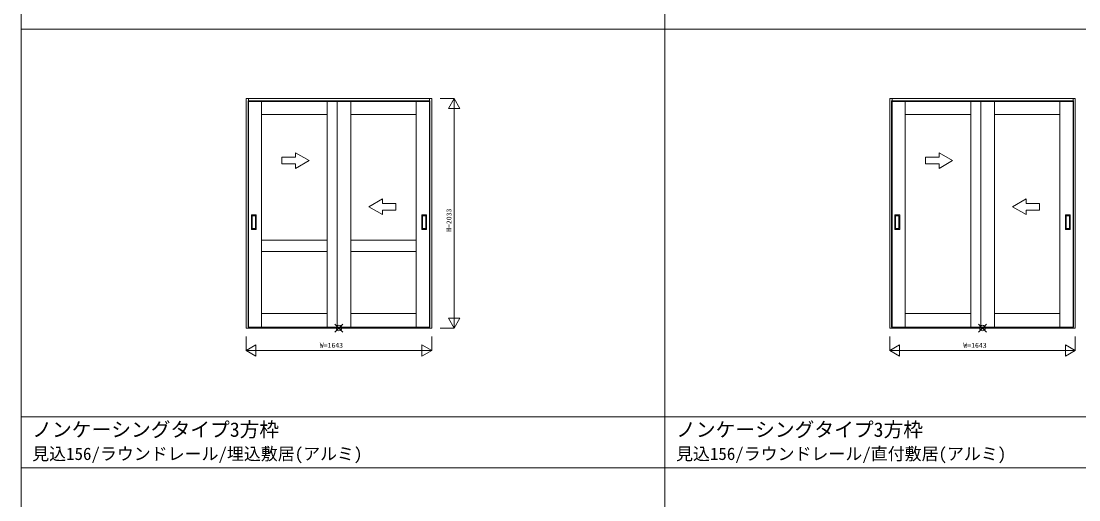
# Model space of a CAD drawing. Units: millimetres, scale not verified. Extents: x -14341 to 14341, y -10000 to 10000.
# Drawn here: x -14341 to -4973, y -4240 to 1 of the extents above; entities that cross this region are included whole.
import ezdxf
from ezdxf.enums import TextEntityAlignment as Align

# ---------------------------------------------------------------- set-up
doc = ezdxf.new("R2010")
doc.units = ezdxf.units.MM
doc.header["$LTSCALE"] = 50
doc.layers.add('0-0_0', color=7, linetype='Continuous')
for name, color, linetype, lineweight in [('0-1_YKK_F1', 7, 'Continuous', 18), ('0-2_YKK_IN', 1, 'Continuous', 18), ('0-3_YKK_A1', 4, 'Continuous', 18), ('0-4_YKK_N1', 2, 'Continuous', 18)]:
    doc.layers.add(name, color=color, linetype=linetype, lineweight=lineweight)
doc.styles.add('ＭＳ ゴシック', font='')
doc.styles.get('ＭＳ ゴシック').set_extended_font_data('MS Gothic')

msp = doc.modelspace()

# ---------------------------------------------------------------- linework, layer by layer
at = {"layer": '0-1_YKK_F1'}
for p, q in [((-14340.51, -10000), (-14340.51, 10000)), ((-8640.51, -10000), (-8640.51, 9500)), ((-14340.51, -70), (14159.49, -70)), ((-14340.51, -3505), (14159.49, -3505)), ((-14340.51, -3955), (14159.49, -3955))]:
    msp.add_line(p, q, dxfattribs=at)
at = {"layer": '0-2_YKK_IN'}
for p, q in [((-11561.22, -2752.86), (-11490.51, -2682.14)), ((-11561.22, -2682.14), (-11490.51, -2752.86)), ((-5861.22, -2752.86), (-5790.51, -2682.14)), ((-5861.22, -2682.14), (-5790.51, -2752.86))]:
    msp.add_line(p, q, dxfattribs=at)
for centre in [(-11525.86, -2717.5), (-5825.86, -2717.5)]:
    msp.add_circle(centre, 25, dxfattribs=at)
at = {"layer": '0-3_YKK_A1'}
for p, q in [((-12347.36, -684.5), (-10704.36, -684.5)), ((-12347.36, -2717.5), (-12347.36, -684.5)), ((-11510.86, -705.5), (-12330.86, -705.5)), ((-12327.36, -684.5), (-12327.36, -714.5)), ((-12327.36, -708.5), (-10724.36, -708.5)), ((-12327.36, -711.5), (-10724.36, -711.5)), ((-12327.36, -2713.5), (-12327.36, -714.5)), ((-11540.86, -705.5), (-10720.86, -705.5)), ((-10724.36, -684.5), (-10724.36, -714.5)), ((-10724.36, -2713.5), (-10724.36, -714.5)), ((-10704.36, -2717.5), (-10704.36, -684.5)), ((-6647.36, -684.5), (-5004.36, -684.5)), ((-6647.36, -2717.5), (-6647.36, -684.5)), ((-5810.86, -705.5), (-6630.86, -705.5)), ((-6627.36, -684.5), (-6627.36, -714.5)), ((-6627.36, -708.5), (-5024.36, -708.5)), ((-6627.36, -711.5), (-5024.36, -711.5)), ((-6627.36, -2713.5), (-6627.36, -714.5)), ((-5840.86, -705.5), (-5020.86, -705.5)), ((-5024.36, -684.5), (-5024.36, -714.5)), ((-5024.36, -2713.5), (-5024.36, -714.5)), ((-5004.36, -2717.5), (-5004.36, -684.5)), ((-11790.86, -1233.55), (-11910.86, -1164.27)), ((-11910.86, -1203.55), (-11910.86, -1164.27)), ((-6090.86, -1233.55), (-6210.86, -1164.27)), ((-6210.86, -1203.55), (-6210.86, -1164.27)), ((-11790.86, -1233.55), (-11910.86, -1302.83)), ((-11910.86, -1302.83), (-11910.86, -1263.55)), ((-6090.86, -1233.55), (-6210.86, -1302.83)), ((-6210.86, -1302.83), (-6210.86, -1263.55)), ((-11260.87, -1643.45), (-11140.87, -1574.17)), ((-11140.87, -1613.45), (-11140.87, -1574.17)), ((-5560.87, -1643.45), (-5440.87, -1574.17)), ((-5440.87, -1613.45), (-5440.87, -1574.17)), ((-11260.87, -1643.45), (-11140.87, -1712.73)), ((-11140.87, -1712.73), (-11140.87, -1673.45)), ((-5560.87, -1643.45), (-5440.87, -1712.73)), ((-5440.87, -1712.73), (-5440.87, -1673.45)), ((-12301.86, -1843.5), (-12301.86, -1715.5)), ((-12260.86, -1714.5), (-12300.86, -1714.5)), ((-12295.86, -1833.5), (-12295.86, -1725.5)), ((-12294.86, -1724.5), (-12266.86, -1724.5)), ((-12265.86, -1725.5), (-12265.86, -1833.5)), ((-12259.86, -1843.5), (-12259.86, -1715.5)), ((-10791.86, -1843.5), (-10791.86, -1715.5)), ((-10790.86, -1714.5), (-10750.86, -1714.5)), ((-10785.86, -1725.5), (-10785.86, -1833.5)), ((-10756.86, -1724.5), (-10784.86, -1724.5)), ((-10755.86, -1833.5), (-10755.86, -1725.5)), ((-10749.86, -1843.5), (-10749.86, -1715.5)), ((-6601.86, -1843.5), (-6601.86, -1715.5)), ((-6560.86, -1714.5), (-6600.86, -1714.5)), ((-6595.86, -1833.5), (-6595.86, -1725.5)), ((-6594.86, -1724.5), (-6566.86, -1724.5)), ((-6565.86, -1725.5), (-6565.86, -1833.5)), ((-6559.86, -1843.5), (-6559.86, -1715.5)), ((-5091.86, -1843.5), (-5091.86, -1715.5)), ((-5090.86, -1714.5), (-5050.86, -1714.5)), ((-5085.86, -1725.5), (-5085.86, -1833.5)), ((-5056.86, -1724.5), (-5084.86, -1724.5)), ((-5055.86, -1833.5), (-5055.86, -1725.5)), ((-5049.86, -1843.5), (-5049.86, -1715.5)), ((-12260.86, -1844.5), (-12300.86, -1844.5)), ((-12266.86, -1834.5), (-12294.86, -1834.5)), ((-10790.86, -1844.5), (-10750.86, -1844.5)), ((-10784.86, -1834.5), (-10756.86, -1834.5)), ((-6560.86, -1844.5), (-6600.86, -1844.5)), ((-6566.86, -1834.5), (-6594.86, -1834.5)), ((-5090.86, -1844.5), (-5050.86, -1844.5)), ((-5084.86, -1834.5), (-5056.86, -1834.5)), ((-12210.86, -1939.5), (-11630.86, -1939.5)), ((-10840.86, -1939.5), (-11420.86, -1939.5)), ((-11630.86, -2039.5), (-12210.86, -2039.5)), ((-11420.86, -2039.5), (-10840.86, -2039.5)), ((-12210.86, -2589.5), (-11630.86, -2589.5)), ((-10840.86, -2589.5), (-11420.86, -2589.5)), ((-6510.86, -2589.5), (-5930.86, -2589.5)), ((-5140.86, -2589.5), (-5720.86, -2589.5)), ((-12327.36, -2717.5), (-12327.36, -2713.5)), ((-10724.36, -2713.5), (-12327.36, -2713.5)), ((-11630.86, -2709.5), (-12210.86, -2709.5)), ((-11420.86, -2709.5), (-10840.86, -2709.5)), ((-10724.36, -2717.5), (-10724.36, -2713.5)), ((-6627.36, -2717.5), (-6627.36, -2713.5)), ((-5024.36, -2713.5), (-6627.36, -2713.5)), ((-5930.86, -2709.5), (-6510.86, -2709.5)), ((-5720.86, -2709.5), (-5140.86, -2709.5)), ((-5024.36, -2717.5), (-5024.36, -2713.5)), ((-10704.36, -2717.5), (-12347.36, -2717.5)), ((-5004.36, -2717.5), (-6647.36, -2717.5))]:
    msp.add_line(p, q, dxfattribs=at)
for points in [[(-11510.86, -2709.5), (-12330.86, -2709.5), (-12330.86, -705.5)], [(-11630.86, -825.5), (-12210.86, -825.5), (-12210.86, -705.5), (-11630.86, -705.5)], [(-11540.86, -2709.5), (-11630.86, -2709.5), (-11630.86, -705.5), (-11540.86, -705.5)], [(-11540.86, -705.5), (-11540.86, -2709.5), (-10720.86, -2709.5), (-10720.86, -705.5)], [(-11420.86, -825.5), (-10840.86, -825.5), (-10840.86, -705.5), (-11420.86, -705.5)], [(-5810.86, -2709.5), (-6630.86, -2709.5), (-6630.86, -705.5)], [(-5840.86, -2709.5), (-5930.86, -2709.5), (-5930.86, -705.5), (-5840.86, -705.5)], [(-5840.86, -705.5), (-5840.86, -2709.5), (-5020.86, -2709.5), (-5020.86, -705.5)], [(-11910.86, -1203.55), (-12030.86, -1203.55), (-12030.86, -1263.55), (-11910.86, -1263.55)], [(-6210.86, -1203.55), (-6330.86, -1203.55), (-6330.86, -1263.55), (-6210.86, -1263.55)], [(-11140.87, -1613.45), (-11020.87, -1613.45), (-11020.87, -1673.45), (-11140.87, -1673.45)], [(-5440.87, -1613.45), (-5320.87, -1613.45), (-5320.87, -1673.45), (-5440.87, -1673.45)]]:
    msp.add_lwpolyline(points, dxfattribs=at)
for points in [[(-12210.86, -2709.5), (-12330.86, -2709.5), (-12330.86, -705.5), (-12210.86, -705.5)], [(-11540.86, -2709.5), (-11420.86, -2709.5), (-11420.86, -705.5), (-11540.86, -705.5)], [(-10840.86, -2709.5), (-10720.86, -2709.5), (-10720.86, -705.5), (-10840.86, -705.5)], [(-6510.86, -2709.5), (-6630.86, -2709.5), (-6630.86, -705.5), (-6510.86, -705.5)], [(-5930.86, -825.5), (-6510.86, -825.5), (-6510.86, -705.5), (-5930.86, -705.5)], [(-5840.86, -2709.5), (-5720.86, -2709.5), (-5720.86, -705.5), (-5840.86, -705.5)], [(-5720.86, -825.5), (-5140.86, -825.5), (-5140.86, -705.5), (-5720.86, -705.5)], [(-5140.86, -2709.5), (-5020.86, -2709.5), (-5020.86, -705.5), (-5140.86, -705.5)]]:
    msp.add_lwpolyline(points, close=True, dxfattribs=at)
for centre, start, end in [((-12300.86, -1715.5), 90, 180), ((-12294.86, -1725.5), 90, 180), ((-12266.86, -1725.5), 0, 90), ((-12260.86, -1715.5), 0, 90), ((-10790.86, -1715.5), 90, 180), ((-10784.86, -1725.5), 90, 180), ((-10756.86, -1725.5), 360, 90), ((-10750.86, -1715.5), 0, 90), ((-6600.86, -1715.5), 90, 180), ((-6594.86, -1725.5), 90, 180), ((-6566.86, -1725.5), 0, 90), ((-6560.86, -1715.5), 0, 90), ((-5090.86, -1715.5), 90, 180), ((-5084.86, -1725.5), 90, 180), ((-5056.86, -1725.5), 360, 90), ((-5050.86, -1715.5), 0, 90), ((-12300.86, -1843.5), 180, 270), ((-12294.86, -1833.5), 180, 270), ((-12266.86, -1833.5), 270, 0), ((-12260.86, -1843.5), 270, 0), ((-10790.86, -1843.5), 180, 270), ((-10784.86, -1833.5), 180, 270), ((-10756.86, -1833.5), 270, 360), ((-10750.86, -1843.5), 270, 0), ((-6600.86, -1843.5), 180, 270), ((-6594.86, -1833.5), 180, 270), ((-6566.86, -1833.5), 270, 0), ((-6560.86, -1843.5), 270, 0), ((-5090.86, -1843.5), 180, 270), ((-5084.86, -1833.5), 180, 270), ((-5056.86, -1833.5), 270, 360), ((-5050.86, -1843.5), 270, 0)]:
    msp.add_arc(centre, 1, start, end, dxfattribs=at)
at = {"layer": '0-4_YKK_N1'}
for p, q in [((-10629.36, -684.5), (-10504.36, -684.5)), ((-10504.36, -684.5), (-10504.36, -2717.5)), ((-10554.36, -771.1), (-10454.36, -771.1)), ((-10554.36, -2630.9), (-10454.36, -2630.9)), ((-10704.36, -2792.5), (-10704.36, -2917.5)), ((-10629.36, -2717.5), (-10504.36, -2717.5)), ((-5004.36, -2792.5), (-5004.36, -2917.5)), ((-12347.36, -2917.5), (-12260.76, -2867.5)), ((-12260.76, -2867.5), (-12260.76, -2967.5)), ((-10790.97, -2867.5), (-10704.36, -2917.5)), ((-6647.36, -2917.5), (-6560.76, -2867.5)), ((-6560.76, -2867.5), (-6560.76, -2967.5)), ((-5090.97, -2867.5), (-5004.36, -2917.5)), ((-12347.36, -2917.5), (-12260.76, -2967.5)), ((-6647.36, -2917.5), (-6560.76, -2967.5))]:
    msp.add_line(p, q, dxfattribs=at)
for points in [[(-10554.36, -771.1), (-10504.36, -684.5), (-10454.36, -771.1)], [(-10554.36, -2630.9), (-10504.36, -2717.5), (-10454.36, -2630.9)], [(-12347.36, -2792.5), (-12347.36, -2917.5), (-10704.36, -2917.5)], [(-6647.36, -2792.5), (-6647.36, -2917.5), (-5004.36, -2917.5)], [(-10790.97, -2867.5), (-10790.97, -2967.5), (-10704.36, -2917.5)], [(-5090.97, -2867.5), (-5090.97, -2967.5), (-5004.36, -2917.5)]]:
    msp.add_lwpolyline(points, dxfattribs=at)

# ---------------------------------------------------------------- texts
at = {"layer": '0-0_0', "style": 'ＭＳ ゴシック'}
for s, height, p in [('ノンケーシングタイプ3方枠', 128.3, (-14242.51, -3719.88)), ('ノンケーシングタイプ3方枠', 128.3, (-8540.51, -3719.88)), ('見込156/ラウンドレール/埋込敷居(アルミ)', 110, (-14242.51, -3919.93)), ('見込156/ラウンドレール/直付敷居(アルミ)', 110, (-8540.51, -3919.93))]:
    msp.add_text(s, height=height, dxfattribs=at).set_placement(p, align=Align.BOTTOM_LEFT)
at = {"layer": '0-4_YKK_N1', "color": 7, "style": 'ＭＳ ゴシック'}
msp.add_text('H=2033', height=43.99, rotation=90, dxfattribs=at).set_placement((-10516.36, -1866), align=Align.BOTTOM_LEFT)
for p in [(-11695.86, -2905.5), (-5995.86, -2905.5)]:
    msp.add_text('W=1643', height=43.99, dxfattribs=at).set_placement(p, align=Align.BOTTOM_LEFT)

doc.saveas('drawing.dxf')
